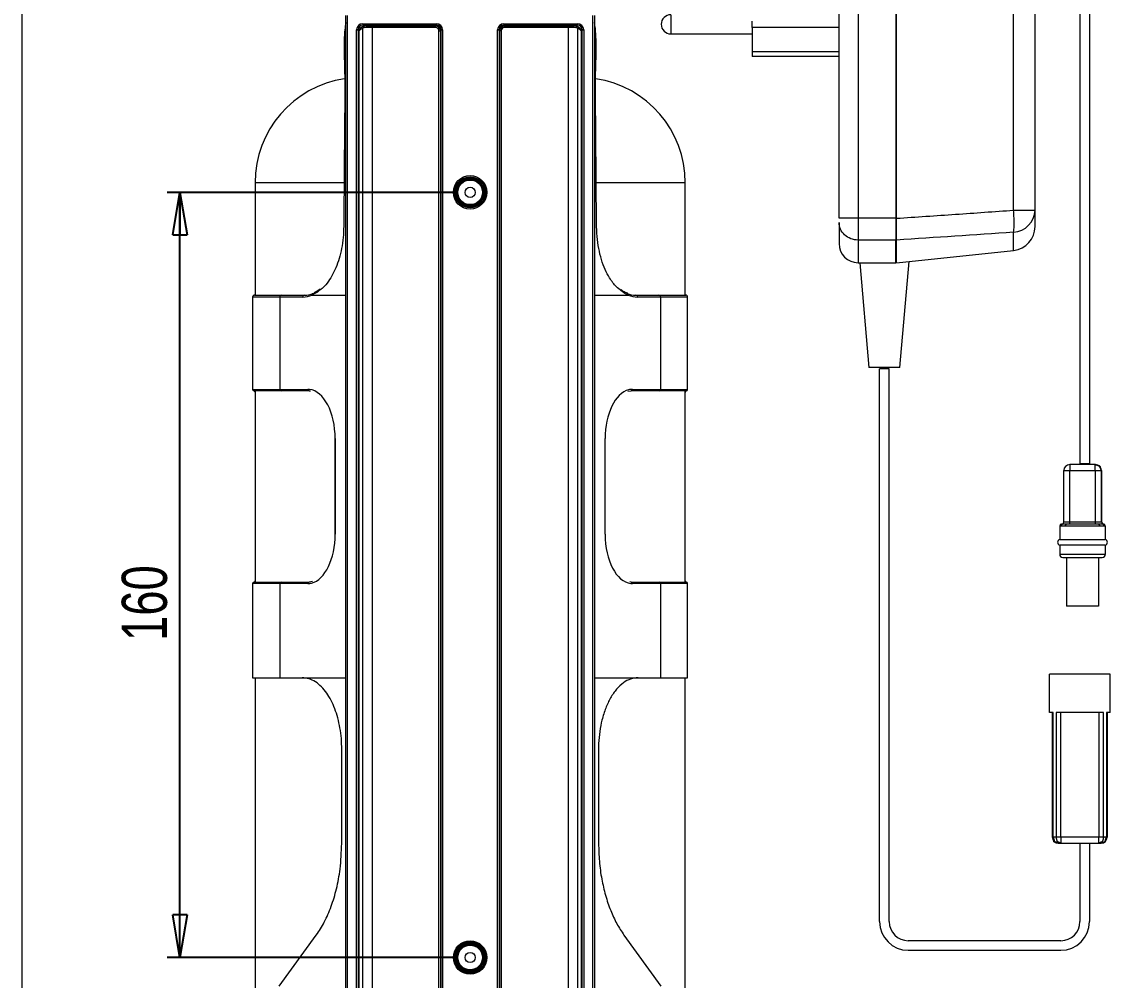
# Model space of a CAD drawing. Header units: millimetres. Extents: x 3 to 208, y 3 to 295.
# Drawn here: x 2.9 to 87.3, y 71 to 145.2 of the extents above; entities that cross this region are included whole.
import ezdxf

# ---------------------------------------------------------------- set-up
doc = ezdxf.new("R2010")
doc.units = ezdxf.units.MM
doc.layers.add('LEVEL0', color=179, linetype='Continuous')
doc.styles.add('SLDTEXTSTYLE0', font='TXT', dxfattribs={"width": 0.75})
doc.dimstyles.new('SLDDIMSTYLE1', dxfattribs={"dimtxt": 3.5, "dimasz": 3.302, "dimexe": 0, "dimexo": 0.0625, "dimgap": 0.875, "dimtad": 1, "dimdec": 0, "dimlfac": 2.7, "dimrnd": 1e-09, "dimzin": 12, "dimdsep": 46, "dimtxsty": 'SLDTEXTSTYLE0', "dimblk1": 'CLOSED', "dimblk2": 'CLOSED', "dimsah": 1, "dimcen": 0.09, "dimadec": 0, "dimazin": 3, "dimtfac": 1, "dimtofl": 0, "dimtmove": 0, "dimatfit": 3, "dimldrblk": 'CLOSED', "dimfxl": 0, "dimfrac": 2, "dimtolj": 1, "dimtzin": 12, "dimarcsym": 0})

# ---------------------------------------------------------------- blocks, each defined once
blk = doc.blocks.new('_CLOSED')
at = {"color": 0, "linetype": 'ByBlock', "lineweight": -2}
for p, q in [((-1, 0.166667), (0, 0)), ((-1, 0.166667), (-1, -0.166667)), ((0, 0), (-1, -0.166667)), ((0, 0), (-1, 0))]:
    blk.add_line(p, q, dxfattribs=at)
blk = doc.blocks.new('_D_7')
at = {"layer": 'LEVEL0', "color": 7}
for p, q in [((36.656, 132.027), (14.175, 132.027)), ((15.175, 72.768), (15.175, 132.027)), ((36.656, 72.768), (14.175, 72.768))]:
    blk.add_line(p, q, dxfattribs=at)
at = {"layer": 'LEVEL0', "color": 7, "xscale": 3.302, "yscale": 3.302}
for p, rotation in [((15.175, 132.027, 34.795), 90.0000000000008), ((15.175, 72.768, 34.795), 270.0000000000008)]:
    blk.add_blockref('_CLOSED', p, dxfattribs=dict(at, rotation=rotation))
at = {"layer": 'LEVEL0', "color": 7, "insert": (10.664, 97.289, 34.795), "char_height": 3.5, "attachment_point": 1, "rotation": 90, "style": 'SLDTEXTSTYLE0'}
blk.add_mtext('160', dxfattribs=at)

msp = doc.modelspace()

# ---------------------------------------------------------------- linework, layer by layer
at = {"color": 7, "linetype": 'Continuous', "lineweight": 15}
for p, q in [((66.238, 130.014), (66.238, 149.216)), ((70.645, 149.216), (70.645, 130.014)), ((70.682, 130.014), (70.682, 149.216)), ((81.423, 130.643), (81.423, 148.262)), ((28.026, 59.064), (28.026, 145.731)), ((47.286, 145.731), (47.286, 59.064)), ((59.497, 144.793), (59.497, 145.286)), ((53.201, 144.299), (59.497, 144.299)), ((59.497, 144.793), (59.497, 142.912)), ((59.497, 142.912), (59.497, 142.54)), ((66.238, 142.54), (59.497, 142.54)), ((20.989, 132.768), (20.989, 124.064)), ((54.323, 124.064), (54.323, 132.768)), ((70.645, 126.578), (70.645, 128.334)), ((70.682, 126.578), (70.682, 128.334)), ((70.682, 126.578), (79.765, 127.533)), ((67.719, 126.578), (70.645, 126.578)), ((67.843, 126.578), (68.553, 118.465)), ((70.645, 126.763), (70.682, 126.763)), ((70.96, 118.465), (71.679, 126.683)), ((20.952, 124.064), (23.039, 124.064)), ((23.039, 124.064), (24.816, 124.064)), ((25.4, 124.064), (28.026, 124.064)), ((47.286, 124.064), (49.912, 124.064)), ((50.497, 124.064), (52.273, 124.064)), ((52.273, 124.064), (54.36, 124.064)), ((20.804, 123.916), (20.804, 116.768)), ((54.508, 116.768), (54.508, 123.916)), ((70.96, 118.465), (68.553, 118.465)), ((23.007, 116.657), (20.915, 116.657)), ((20.989, 116.657), (20.989, 101.842)), ((25.183, 116.657), (23.007, 116.657)), ((25.183, 116.657), (25.295, 116.648)), ((49.866, 116.623), (50.129, 116.657)), ((52.305, 116.657), (50.129, 116.657)), ((54.397, 116.657), (52.305, 116.657)), ((54.323, 101.842), (54.323, 116.657)), ((27.182, 112.953), (27.182, 105.546)), ((27.182, 112.953), (27.196, 112.953)), ((48.13, 112.953), (48.116, 112.953)), ((48.13, 105.546), (48.13, 112.953)), ((27.182, 105.546), (27.196, 105.546)), ((48.116, 105.546), (48.13, 105.546)), ((20.804, 101.731), (20.804, 94.43)), ((20.915, 101.842), (23.007, 101.842)), ((23.007, 101.842), (25.183, 101.842)), ((25.446, 101.876), (25.183, 101.842)), ((50.129, 101.842), (50.017, 101.851)), ((50.129, 101.842), (52.305, 101.842)), ((52.305, 101.842), (54.397, 101.842)), ((54.508, 94.43), (54.508, 101.731)), ((20.989, 94.435), (20.989, 69.805)), ((22.91, 94.435), (24.646, 94.435)), ((50.666, 94.435), (52.403, 94.435)), ((54.323, 69.805), (54.323, 94.435)), ((27.705, 81.596), (27.713, 88.879)), ((47.599, 88.879), (47.607, 81.596)), ((22.868, 70.546), (25.738, 74.503)), ((49.574, 74.503), (52.444, 70.546))]:
    msp.add_line(p, q, dxfattribs=at)
at = {"color": 8, "linetype": 'Continuous', "lineweight": 0}
for p, q in [((67.719, 149.216), (67.719, 130.014)), ((79.765, 130.643), (79.765, 148.262)), ((28.138, 145.731), (28.138, 59.064)), ((29.333, 145.083), (35.053, 145.083)), ((29.333, 145.083), (29.333, 144.974)), ((35.053, 145.083), (35.053, 144.974)), ((40.259, 145.083), (45.979, 145.083)), ((40.259, 145.083), (40.259, 144.974)), ((45.979, 145.083), (45.979, 144.974)), ((47.175, 59.064), (47.175, 145.731)), ((53.201, 145.78), (53.201, 144.299)), ((28.859, 63.149), (28.859, 144.609)), ((28.859, 144.609), (28.969, 144.609)), ((28.969, 144.609), (28.969, 63.149)), ((29.054, 144.524), (28.969, 144.609)), ((29.054, 63.235), (29.054, 144.524)), ((29.312, 144.712), (29.312, 63.046)), ((35.053, 144.974), (29.333, 144.974)), ((29.333, 144.974), (29.418, 144.889)), ((30.063, 144.908), (34.987, 144.908)), ((30.063, 144.799), (30.063, 144.908)), ((34.987, 144.799), (30.063, 144.799)), ((30.063, 144.799), (30.063, 62.959)), ((34.987, 144.908), (35.053, 144.974)), ((34.987, 144.799), (34.987, 144.908)), ((35.243, 63.214), (35.243, 144.544)), ((35.243, 144.544), (35.352, 144.544)), ((35.418, 144.609), (35.352, 144.544)), ((35.352, 144.544), (35.352, 63.214)), ((35.418, 63.149), (35.418, 144.609)), ((35.418, 144.609), (35.527, 144.609)), ((35.527, 144.609), (35.527, 63.149)), ((39.785, 63.149), (39.785, 144.609)), ((39.785, 144.609), (39.894, 144.609)), ((39.894, 144.609), (39.894, 63.149)), ((39.96, 144.544), (39.894, 144.609)), ((39.96, 63.214), (39.96, 144.544)), ((40.069, 144.544), (39.96, 144.544)), ((40.069, 144.544), (40.069, 63.214)), ((45.979, 144.974), (40.259, 144.974)), ((40.259, 144.974), (40.325, 144.908)), ((40.325, 144.908), (45.249, 144.908)), ((40.325, 144.799), (40.325, 144.908)), ((45.249, 144.799), (40.325, 144.799)), ((45.249, 144.799), (45.249, 144.908)), ((45.249, 144.799), (45.249, 62.959)), ((45.894, 144.889), (45.979, 144.974)), ((46, 63.046), (46, 144.712)), ((46.344, 144.609), (46.258, 144.524)), ((46.258, 144.524), (46.258, 63.235)), ((46.344, 63.149), (46.344, 144.609)), ((46.344, 144.609), (46.453, 144.609)), ((46.453, 144.609), (46.453, 63.149)), ((66.238, 144.793), (59.497, 144.793)), ((66.238, 142.912), (59.497, 142.912)), ((27.854, 132.768), (20.989, 132.768)), ((54.323, 132.768), (47.46, 132.768)), ((70.645, 130.014), (67.719, 130.014)), ((70.645, 130.02), (70.682, 130.02)), ((79.765, 130.643), (81.423, 130.643)), ((70.645, 128.334), (67.719, 128.334)), ((67.719, 128.334), (67.719, 126.578)), ((70.645, 128.5), (70.682, 128.5)), ((79.765, 127.533), (79.765, 128.938)), ((22.91, 123.916), (20.804, 123.916)), ((22.91, 123.916), (22.91, 116.768)), ((24.686, 123.916), (22.91, 123.916)), ((52.403, 123.916), (50.626, 123.916)), ((52.403, 123.916), (52.403, 116.768)), ((54.508, 123.916), (52.403, 123.916)), ((20.804, 116.768), (22.91, 116.768)), ((22.91, 116.768), (25.086, 116.768)), ((50.226, 116.768), (52.403, 116.768)), ((52.403, 116.768), (54.508, 116.768)), ((27.196, 112.953), (27.196, 105.546)), ((48.116, 105.546), (48.116, 112.953)), ((22.91, 101.731), (20.804, 101.731)), ((22.91, 101.731), (22.91, 94.435)), ((25.086, 101.731), (22.91, 101.731)), ((52.403, 101.731), (50.226, 101.731)), ((52.403, 101.731), (52.403, 94.435)), ((54.508, 101.731), (52.403, 101.731)), ((24.646, 94.435), (28.026, 94.435)), ((47.286, 94.435), (50.666, 94.435))]:
    msp.add_line(p, q, dxfattribs=at)
at = {"color": 179, "linetype": 'Continuous', "lineweight": 15}
for p, q in [((86.093, 110.944), (84.117, 110.944)), ((83.647, 106.476), (83.647, 110.474)), ((86.563, 106.476), (86.563, 110.474)), ((86.563, 110.474), (86.563, 106.476)), ((83.506, 106.335), (83.482, 106.335)), ((83.529, 106.337), (83.506, 106.335)), ((85.22, 106.335), (83.839, 106.335)), ((86.372, 106.335), (85.22, 106.335)), ((86.563, 106.476), (86.681, 106.337)), ((86.563, 106.476), (86.681, 106.337)), ((86.704, 106.335), (86.681, 106.337)), ((86.681, 106.337), (86.704, 106.335)), ((86.728, 106.335), (86.704, 106.335)), ((83.341, 106.194), (83.341, 105.148)), ((86.869, 106.194), (86.869, 105.148)), ((83.341, 105.148), (86.869, 105.148)), ((86.869, 104.699), (83.341, 104.699)), ((83.341, 104.699), (83.341, 103.983)), ((86.869, 104.699), (86.869, 103.983)), ((83.576, 103.748), (85.213, 103.748)), ((83.859, 103.748), (83.859, 99.985)), ((85.213, 103.748), (86.634, 103.748)), ((86.352, 103.748), (86.352, 99.985)), ((86.352, 99.985), (83.859, 99.985)), ((87.252, 94.699), (82.548, 94.699)), ((82.548, 91.735), (82.548, 94.699)), ((87.252, 91.735), (87.252, 94.699)), ((82.835, 91.735), (82.548, 91.735)), ((82.778, 82.093), (82.778, 91.735)), ((82.778, 91.735), (82.778, 82.093)), ((86.736, 91.735), (83.064, 91.735)), ((87.252, 91.735), (86.951, 91.735)), ((87.011, 91.735), (87.011, 82.093)), ((83.248, 81.622), (83.431, 81.622)), ((83.431, 81.622), (86.369, 81.622)), ((86.369, 81.622), (86.541, 81.622))]:
    msp.add_line(p, q, dxfattribs=at)
at = {"color": 196, "linetype": 'Continuous', "lineweight": 0}
for p, q in [((84.117, 110.944), (84.117, 110.474)), ((86.093, 110.474), (86.093, 110.944)), ((83.647, 110.474), (84.117, 110.474)), ((84.117, 110.474), (86.093, 110.474)), ((84.117, 106.476), (84.117, 110.474)), ((86.093, 110.474), (86.563, 110.474)), ((86.093, 110.474), (86.093, 106.476)), ((83.506, 106.335), (83.367, 106.194)), ((83.529, 106.337), (83.417, 106.197)), ((83.839, 106.335), (83.529, 106.337)), ((84.117, 106.476), (83.647, 106.476)), ((83.839, 106.335), (83.729, 106.194)), ((84.117, 106.335), (84.117, 106.476)), ((86.093, 106.476), (84.117, 106.476)), ((86.093, 106.476), (86.093, 106.335)), ((86.563, 106.476), (86.093, 106.476)), ((86.681, 106.337), (86.372, 106.335)), ((86.482, 106.194), (86.372, 106.335)), ((86.681, 106.337), (86.793, 106.197)), ((86.704, 106.335), (86.843, 106.194)), ((83.341, 106.194), (83.367, 106.194)), ((83.367, 106.194), (83.417, 106.197)), ((83.417, 106.197), (83.729, 106.194)), ((83.729, 106.194), (85.23, 106.194)), ((85.23, 106.194), (86.482, 106.194)), ((86.482, 106.194), (86.793, 106.197)), ((86.793, 106.197), (86.843, 106.194)), ((86.843, 106.194), (86.869, 106.194)), ((85.23, 103.983), (83.341, 103.983)), ((86.869, 103.983), (85.23, 103.983)), ((82.835, 82.093), (82.835, 91.735)), ((83.064, 91.735), (83.064, 82.093)), ((83.431, 82.093), (83.431, 91.735)), ((86.369, 91.735), (86.369, 82.093)), ((86.736, 82.093), (86.736, 91.735)), ((86.951, 91.735), (86.951, 82.093)), ((82.835, 82.093), (82.778, 82.093)), ((83.064, 82.093), (82.835, 82.093)), ((83.431, 82.093), (83.064, 82.093)), ((83.431, 82.093), (83.431, 81.622)), ((86.369, 82.093), (83.431, 82.093)), ((86.369, 81.622), (86.369, 82.093)), ((86.736, 82.093), (86.369, 82.093)), ((86.951, 82.093), (86.736, 82.093)), ((87.011, 82.093), (86.951, 82.093))]:
    msp.add_line(p, q, dxfattribs=at)
at = {"color": 7, "linetype": 'Continuous', "lineweight": 15, "flags": 128}
msp.add_lwpolyline([(47.286, 145.175), (47.286, 145.175), (47.286, 145.175)], dxfattribs=at)
at = {"color": 7, "linetype": 'Continuous', "lineweight": 15}
for centre, radius in [((37.656, 132.027), 1.296), ((37.656, 132.027), 1.203), ((37.656, 132.027), 1.182), ((37.656, 132.027), 1.106), ((37.656, 132.027), 1.085), ((37.656, 132.027), 1.009), ((37.656, 132.027), 0.988), ((37.656, 72.768), 1.296), ((37.656, 72.768), 1.203), ((37.656, 72.768), 1.182), ((37.656, 72.768), 1.106), ((37.656, 72.768), 1.085), ((37.656, 72.768), 1.009), ((37.656, 72.768), 0.988)]:
    msp.add_circle(centre, radius, dxfattribs=at)
at = {"color": 8, "linetype": 'Continuous', "lineweight": 0}
for centre, radius in [((37.656, 132.027), 0.953), ((37.656, 132.027), 0.398), ((37.656, 72.768), 0.953), ((37.656, 72.768), 0.398)]:
    msp.add_circle(centre, radius, dxfattribs=at)
at = {"color": 7, "linetype": 'Continuous', "lineweight": 15}
for centre, radius, start, end in [((27.915, 145.187), 0.111, 348.52675, 359.99825), ((47.397, 145.187), 0.111, 180.00175, 191.47325), ((53.201, 145.04), 0.741, 90, 180), ((53.201, 145.04), 0.741, 180, 270), ((29.138, 132.768), 8.148, 98.49773, 180), ((46.175, 132.768), 8.148, 0, 81.5027), ((79.571, 129.374), 1.852, 276, 0), ((67.719, 128.06), 1.481, 180, 270), ((20.952, 123.916), 0.148, 90, 180), ((54.36, 123.916), 0.148, 0, 90), ((20.915, 116.768), 0.111, 180, 270), ((54.397, 116.768), 0.111, 270, 0), ((20.915, 101.731), 0.111, 90, 180), ((54.397, 101.731), 0.111, 0, 90)]:
    msp.add_arc(centre, radius, start, end, dxfattribs=at)
at = {"color": 8, "linetype": 'Continuous', "lineweight": 0}
for centre, radius, start, end in [((29.14, 144.598), 0.206, 33.53371, 73.56345), ((29.305, 144.791), 0.15, 355.85653, 41.06646), ((46.007, 144.791), 0.15, 138.93354, 184.14347), ((46.172, 144.598), 0.206, 106.43655, 146.46629), ((79.648, 130.711), 1.777, 273.78556, 357.83022), ((23.049, 123.925), 0.14, 94.0667, 183.55843), ((24.826, 123.925), 0.14, 94.06646, 183.55867), ((50.487, 123.925), 0.14, 356.44133, 85.93354), ((52.263, 123.925), 0.14, 356.44157, 85.9333), ((23.014, 116.761), 0.105, 176.44486, 265.92699), ((25.19, 116.761), 0.105, 176.44482, 265.92784), ((50.122, 116.761), 0.105, 274.07216, 3.55518), ((52.298, 116.761), 0.105, 274.07301, 3.55514), ((23.014, 101.737), 0.105, 94.06357, 183.55894), ((25.19, 101.737), 0.105, 94.06273, 183.55897), ((50.122, 101.737), 0.105, 356.44103, 85.93727), ((52.298, 101.737), 0.105, 356.44106, 85.93643)]:
    msp.add_arc(centre, radius, start, end, dxfattribs=at)
at = {"color": 179, "linetype": 'Continuous', "lineweight": 15}
for centre, radius, start, end in [((84.117, 110.474), 0.47, 90, 180), ((86.093, 110.474), 0.47, 0, 90), ((83.482, 106.194), 0.141, 90, 180), ((83.506, 106.476), 0.141, 279.41178, 0), ((86.728, 106.194), 0.141, 0, 90), ((83.412, 104.924), 0.235, 107.4576, 252.5424), ((86.798, 104.924), 0.235, 287.4576, 72.5424), ((83.576, 103.983), 0.235, 180, 270), ((86.634, 103.983), 0.235, 270, 0), ((83.248, 82.093), 0.47, 180, 270), ((86.541, 82.093), 0.47, 270, 359.99998)]:
    msp.add_arc(centre, radius, start, end, dxfattribs=at)
at = {"color": 8, "linetype": 'Continuous', "lineweight": 0}
for centre, major_axis, ratio, start_param, end_param in [((29.348, 144.595), (-0.351, 0.351), 0.970288, 5.512866, 7.053504), ((35.038, 144.595), (-0.351, -0.351), 0.970288, 2.371274, 3.911912), ((40.274, 144.595), (-0.351, 0.351), 0.970288, 5.512866, 7.053504), ((45.964, 144.595), (-0.351, -0.351), 0.970288, 2.371274, 3.911912), ((29.348, 144.595), (0.275, -0.275), 0.953541, 2.371274, 3.911912), ((30.063, 144.562), (1.963, 0), 0.176327, 1.570796, 1.905794), ((30.063, 144.453), (1.852, 0), 0.186907, 1.570796, 1.905794), ((34.979, 144.536), (0.265, 0.265), 0.987633, 5.512866, 7.053504), ((34.979, 144.536), (-0.189, -0.189), 0.970288, 2.371274, 3.911912), ((35.038, 144.595), (0.275, 0.275), 0.953541, 5.512866, 7.053504), ((40.274, 144.595), (-0.275, 0.275), 0.953541, 5.512866, 7.053504), ((40.333, 144.536), (0.265, -0.265), 0.987633, 2.371274, 3.911912), ((40.333, 144.536), (-0.189, 0.189), 0.970288, 5.512866, 7.053504), ((45.249, 144.562), (1.963, 0), 0.176327, 1.235799, 1.570796), ((45.249, 144.453), (1.852, 0), 0.186907, 1.235799, 1.570796), ((45.964, 144.595), (0.275, 0.275), 0.953541, 5.512866, 7.053504), ((24.686, 129.62), (0, 5.704), 0.55311, 3.141593, 3.37001), ((50.626, 129.62), (0, 5.704), 0.55311, 2.913175, 3.141593), ((25.086, 112.953), (0, 3.815), 0.55311, 6.221875, 6.283185), ((50.226, 112.953), (0, 3.815), 0.55311, 0, 0.137064), ((25.086, 105.546), (0, 3.815), 0.55311, 3.141593, 3.278656), ((50.226, 105.546), (0, 3.815), 0.55311, 3.080283, 3.141593)]:
    msp.add_ellipse(centre, major_axis=major_axis, ratio=ratio, start_param=start_param, end_param=end_param, dxfattribs=at)
at = {"color": 7, "linetype": 'Continuous', "lineweight": 15}
for centre, major_axis, ratio, start_param, end_param in [((24.816, 129.62), (0, 5.556), 0.56786, 3.141593, 3.366217), ((50.497, 129.62), (0, 5.556), 0.56786, 2.916969, 3.141593), ((25.086, 112.953), (0, 3.815), 0.55311, 4.712389, 6.221875), ((50.226, 112.953), (0, 3.815), 0.55311, 0.137064, 1.570796), ((25.086, 105.546), (0, 3.815), 0.55311, 3.278656, 4.712389), ((50.226, 105.546), (0, 3.815), 0.55311, 1.570796, 3.080283)]:
    msp.add_ellipse(centre, major_axis=major_axis, ratio=ratio, start_param=start_param, end_param=end_param, dxfattribs=at)
for points, knots in [([(28.024, 145.164), (27.996, 144.997), (27.949, 144.723), (27.904, 144.05), (27.889, 143.375), (27.897, 142.592), (27.919, 141.731), (27.944, 140.809), (27.953, 140.095), (27.949, 139.698), (27.949, 139.622)], [0, 0, 0, 0, 0.20072, 0.32969, 0.458656, 0.586275, 0.713896, 0.841631, 0.969349, 1, 1, 1, 1]), ([(47.364, 139.622), (47.363, 139.78), (47.36, 140.258), (47.374, 141.048), (47.4, 141.957), (47.419, 142.799), (47.422, 143.558), (47.4, 144.203), (47.354, 144.79), (47.312, 145.029), (47.288, 145.164)], [0, 0, 0, 0, 0.063317, 0.190886, 0.318469, 0.446249, 0.574027, 0.702831, 0.83164, 1, 1, 1, 1]), ([(27.949, 139.622), (27.948, 139.523), (27.942, 139.029), (27.921, 136.955), (27.894, 133.72), (27.877, 130.88), (27.869, 129.621)], [0, 0, 0, 0, 0.0296259, 0.1481303, 0.622149, 1, 1, 1, 1]), ([(47.443, 129.621), (47.443, 129.72), (47.44, 130.213), (47.427, 132.287), (47.405, 135.522), (47.376, 138.362), (47.364, 139.622)], [0, 0, 0, 0, 0.0296261, 0.1481295, 0.6221477, 1, 1, 1, 1]), ([(70.645, 130.014), (70.645, 129.773), (70.645, 129.535), (70.645, 129.091), (70.645, 128.889), (70.645, 128.557), (70.645, 128.427), (70.645, 128.334)], [0, 0, 0, 0, 1.954952, 1.954952, 3.900414, 3.900414, 5.74637, 5.74637, 5.74637, 5.74637]), ([(70.682, 128.334), (70.682, 128.407), (70.682, 128.501), (70.682, 128.673), (70.682, 128.736), (70.682, 128.868), (70.682, 128.938), (70.682, 129.086), (70.682, 129.164), (70.682, 129.325), (70.682, 129.407), (70.682, 129.659), (70.682, 129.836), (70.682, 130.014)], [0, 0, 0, 0, 0.25, 0.25, 0.375, 0.375, 0.5, 0.5, 0.625, 0.625, 0.75, 0.75, 1, 1, 1, 1]), ([(27.869, 129.621), (27.861, 129.327), (27.845, 128.74), (27.739, 127.885), (27.568, 127.082), (27.332, 126.343), (27.034, 125.685), (26.67, 125.104), (26.319, 124.68), (26.077, 124.501), (25.992, 124.438)], [0, 0, 0, 0, 0.127988, 0.255972, 0.383659, 0.511394, 0.642737, 0.774145, 0.921083, 1, 1, 1, 1]), ([(49.37, 124.408), (49.24, 124.504), (48.915, 124.745), (48.49, 125.314), (48.106, 126.034), (47.818, 126.805), (47.609, 127.672), (47.472, 128.62), (47.453, 129.283), (47.443, 129.621)], [0, 0, 0, 0, 0.1190502, 0.2989093, 0.4376444, 0.5762926, 0.7156855, 0.855033, 1, 1, 1, 1]), ([(25.388, 124.069), (25.389, 124.085), (25.391, 124.118), (25.412, 124.159), (25.443, 124.19), (25.477, 124.203), (25.503, 124.205), (25.514, 124.204), (25.518, 124.204)], [0, 0, 0, 0, 0.208831, 0.41766, 0.626486, 0.835331, 0.945231, 1, 1, 1, 1]), ([(25.388, 124.069), (25.388, 124.069), (25.389, 124.068), (25.389, 124.067), (25.39, 124.066), (25.394, 124.065), (25.398, 124.064), (25.4, 124.064)], [0, 0, 0, 0, 0.027227, 0.062703, 0.129262, 0.417628, 1, 1, 1, 1]), ([(26.032, 124.54), (25.934, 124.462), (25.777, 124.336), (25.614, 124.273), (25.554, 124.249)], [0, 0, 0, 0, 0.626978, 1, 1, 1, 1]), ([(49.85, 124.206), (49.73, 124.253), (49.553, 124.322), (49.382, 124.463), (49.327, 124.508)], [0, 0, 0, 0, 0.677461, 1, 1, 1, 1]), ([(49.924, 124.069), (49.923, 124.085), (49.921, 124.118), (49.901, 124.159), (49.869, 124.19), (49.835, 124.203), (49.809, 124.205), (49.798, 124.204), (49.794, 124.204)], [0, 0, 0, 0, 0.208831, 0.41766, 0.626486, 0.835331, 0.945231, 1, 1, 1, 1]), ([(49.912, 124.064), (49.913, 124.064), (49.915, 124.064), (49.918, 124.065), (49.92, 124.065), (49.922, 124.066), (49.923, 124.067), (49.923, 124.067), (49.924, 124.068), (49.924, 124.069), (49.924, 124.069)], [0, 0, 0, 0, 0.32149, 0.539246, 0.687557, 0.789539, 0.890018, 0.932918, 0.9762, 1, 1, 1, 1]), ([(20.918, 116.666), (20.928, 116.653), (20.945, 116.63), (20.976, 116.561), (20.989, 116.53)], [0, 0, 0, 0, 0.5602379, 1, 1, 1, 1]), ([(54.323, 116.532), (54.327, 116.542), (54.356, 116.616), (54.374, 116.64), (54.389, 116.66)], [0, 0, 0, 0, 0.145226, 1, 1, 1, 1]), ([(20.989, 101.968), (20.974, 101.933), (20.943, 101.858), (20.903, 101.822), (20.917, 101.829), (20.918, 101.83)], [0, 0, 0, 0, 0.449696, 0.935897, 1, 1, 1, 1]), ([(54.391, 101.833), (54.393, 101.832), (54.399, 101.828), (54.365, 101.871), (54.336, 101.938), (54.323, 101.968)], [0, 0, 0, 0, 0.191708, 0.638086, 1, 1, 1, 1]), ([(20.804, 94.435), (20.822, 94.435), (20.856, 94.435), (21.128, 94.435), (21.554, 94.435), (22.134, 94.435), (22.651, 94.435), (22.91, 94.435)], [0, 0, 0, 0, 0.2054781, 0.4041087, 0.6027392, 0.8013697, 1, 1, 1, 1]), ([(27.713, 88.879), (27.706, 89.163), (27.692, 89.73), (27.582, 90.554), (27.41, 91.329), (27.177, 92.049), (26.888, 92.695), (26.538, 93.278), (26.135, 93.762), (25.672, 94.14), (25.173, 94.387), (24.822, 94.419), (24.646, 94.435)], [0, 0, 0, 0, 0.0909008, 0.181823, 0.2724849, 0.3631848, 0.4584921, 0.5538407, 0.6605209, 0.7672409, 0.8836113, 1, 1, 1, 1]), ([(50.666, 94.435), (50.473, 94.415), (50.089, 94.377), (49.527, 94.072), (48.999, 93.582), (48.533, 92.916), (48.148, 92.102), (47.865, 91.217), (47.684, 90.282), (47.607, 89.503), (47.601, 89.032), (47.599, 88.879)], [0, 0, 0, 0, 0.127615, 0.255199, 0.383258, 0.511223, 0.629102, 0.746872, 0.848904, 0.950888, 1, 1, 1, 1]), ([(52.403, 94.435), (52.661, 94.435), (53.178, 94.435), (53.758, 94.435), (54.184, 94.435), (54.456, 94.435), (54.49, 94.435), (54.508, 94.435)], [0, 0, 0, 0, 0.1986303, 0.3972608, 0.5958913, 0.7945219, 1, 1, 1, 1]), ([(25.738, 74.503), (25.95, 74.828), (26.379, 75.485), (26.906, 76.703), (27.324, 78.086), (27.636, 79.723), (27.681, 80.931), (27.705, 81.596)], [0, 0, 0, 0, 0.187581, 0.380073, 0.567841, 0.762197, 1, 1, 1, 1]), ([(47.607, 81.596), (47.619, 81.135), (47.643, 80.199), (47.834, 78.845), (48.131, 77.559), (48.529, 76.402), (49.009, 75.359), (49.384, 74.791), (49.574, 74.503)], [0, 0, 0, 0, 0.1649331, 0.3349516, 0.499823, 0.669069, 0.8328686, 1, 1, 1, 1])]:
    msp.add_open_spline(points, degree=3, knots=knots, dxfattribs=at)
at = {"color": 8, "linetype": 'Continuous', "lineweight": 0}
for points, knots in [([(28.026, 145.174), (28.026, 145.172), (28.026, 145.169), (28.025, 145.166), (28.024, 145.164)], [0, 0, 0, 0, 0.414905, 1, 1, 1, 1]), ([(47.288, 145.164), (47.287, 145.166), (47.286, 145.169), (47.286, 145.172), (47.286, 145.174)], [0, 0, 0, 0, 0.585095, 1, 1, 1, 1]), ([(29.054, 144.524), (29.054, 144.524), (29.055, 144.527), (29.055, 144.534), (29.058, 144.557), (29.07, 144.612), (29.103, 144.685), (29.153, 144.752), (29.186, 144.784), (29.199, 144.796)], [0, 0, 0, 0, 0.007244, 0.025184, 0.074188, 0.234071, 0.581899, 0.837144, 1, 1, 1, 1]), ([(29.312, 144.712), (29.29, 144.704), (29.246, 144.686), (29.193, 144.66), (29.142, 144.629), (29.106, 144.602), (29.071, 144.564), (29.058, 144.54), (29.054, 144.524), (29.054, 144.524)], [0, 0, 0, 0, 0.185241, 0.383009, 0.448083, 0.676024, 0.781921, 0.994679, 1, 1, 1, 1]), ([(29.199, 144.796), (29.232, 144.822), (29.298, 144.872), (29.379, 144.884), (29.418, 144.889)], [0, 0, 0, 0, 0.512984, 1, 1, 1, 1]), ([(29.455, 144.78), (29.429, 144.775), (29.375, 144.766), (29.333, 144.731), (29.312, 144.712)], [0, 0, 0, 0, 0.481536, 1, 1, 1, 1]), ([(46, 144.712), (45.979, 144.73), (45.938, 144.766), (45.884, 144.775), (45.857, 144.78)], [0, 0, 0, 0, 0.502507, 1, 1, 1, 1]), ([(45.894, 144.889), (45.935, 144.883), (46.016, 144.871), (46.081, 144.821), (46.114, 144.796)], [0, 0, 0, 0, 0.503006, 1, 1, 1, 1]), ([(46.258, 144.524), (46.258, 144.524), (46.254, 144.54), (46.241, 144.564), (46.206, 144.602), (46.17, 144.629), (46.119, 144.66), (46.066, 144.686), (46.022, 144.704), (46, 144.712)], [0, 0, 0, 0, 0.005321, 0.218079, 0.323976, 0.551917, 0.616991, 0.814759, 1, 1, 1, 1]), ([(46.114, 144.796), (46.126, 144.784), (46.159, 144.752), (46.209, 144.685), (46.242, 144.612), (46.254, 144.557), (46.257, 144.534), (46.258, 144.527), (46.258, 144.524), (46.258, 144.524)], [0, 0, 0, 0, 0.162856, 0.418101, 0.765929, 0.925812, 0.974816, 0.992756, 1, 1, 1, 1]), ([(67.719, 130.014), (67.492, 130.014), (67.209, 130.014), (66.731, 130.014), (66.354, 130.014), (66.238, 130.014), (66.238, 130.014)], [0, 0, 0, 0, 0.292971, 0.365628, 0.707047, 1, 1, 1, 1]), ([(67.719, 130.014), (67.719, 129.773), (67.719, 129.535), (67.719, 129.091), (67.719, 128.889), (67.719, 128.557), (67.719, 128.427), (67.719, 128.334)], [0, 0, 0, 0, 1.954952, 1.954952, 3.900414, 3.900414, 5.74637, 5.74637, 5.74637, 5.74637]), ([(70.682, 130.014), (72.211, 130.118), (75.239, 130.325), (78.266, 130.538), (79.765, 130.643)], [0, 0, 0, 0, 0.5048246, 1, 1, 1, 1]), ([(79.765, 128.938), (79.786, 129.053), (79.817, 129.498), (79.794, 130.219), (79.765, 130.643)], [0, 0, 0, 0, 0.414449, 1, 1, 1, 1]), ([(67.719, 128.334), (67.326, 128.334), (66.95, 128.476), (66.394, 128.983), (66.238, 129.327), (66.238, 129.685)], [0, 0, 0, 0, 0.5, 0.5, 1, 1, 1, 1]), ([(25.992, 124.438), (25.92, 124.378), (25.726, 124.213), (25.519, 124.125), (25.388, 124.069)], [0, 0, 0, 0, 0.367985, 1, 1, 1, 1]), ([(49.924, 124.069), (49.803, 124.118), (49.613, 124.196), (49.434, 124.352), (49.37, 124.408)], [0, 0, 0, 0, 0.635853, 1, 1, 1, 1])]:
    msp.add_open_spline(points, degree=3, knots=knots, dxfattribs=at)
at = {"color": 7, "linetype": 'Continuous', "lineweight": 15}
for points in [[(81.423, 129.374), (81.423, 129.374), (81.423, 129.805), (81.423, 130.643)], [(66.238, 129.685), (66.238, 128.614), (66.238, 128.06), (66.238, 128.06)]]:
    msp.add_open_spline(points, degree=3, dxfattribs=at)
at = {"color": 8, "linetype": 'Continuous', "lineweight": 0}
msp.add_open_spline([(79.765, 128.938), (76.737, 128.728), (73.71, 128.527), (70.682, 128.334)], degree=3, dxfattribs=at)
at = {"color": 179, "linetype": 'Continuous', "lineweight": 15}
for points in [[(86.447, 110.828), (86.093, 110.944)], [(86.093, 110.944), (86.447, 110.828)], [(86.563, 110.474), (86.447, 110.828)], [(86.447, 110.828), (86.563, 110.474)], [(82.778, 82.093), (82.894, 81.739)], [(82.894, 81.739), (82.778, 82.093)], [(82.894, 81.739), (83.248, 81.622)], [(83.248, 81.622), (82.894, 81.739)]]:
    msp.add_open_spline(points, degree=1, dxfattribs=at)
at = {"color": 196, "linetype": 'Continuous', "lineweight": 0}
for points in [[(82.835, 82.093), (82.936, 81.741)], [(83.152, 81.742), (83.064, 82.093)], [(86.736, 82.093), (86.648, 81.742)], [(86.852, 81.741), (86.951, 82.093)], [(82.936, 81.741), (83.248, 81.622)], [(83.431, 81.622), (83.152, 81.742)], [(86.648, 81.742), (86.369, 81.622)], [(86.541, 81.622), (86.852, 81.741)]]:
    msp.add_open_spline(points, degree=1, dxfattribs=at)
at = {"layer": 'LEVEL0', "color": 7, "lineweight": 0}
for p, q in [((2.915, 294.537), (2.915, 2.591)), ((70.125, 118.361), (69.384, 118.361)), ((85.646, 110.992), (84.905, 110.992))]:
    msp.add_line(p, q, dxfattribs=at)
at = {"layer": 'LEVEL0', "color": 7, "lineweight": 15}
for p, q in [((84.905, 216.595), (84.905, 110.992)), ((85.646, 216.595), (85.646, 110.992)), ((69.384, 75.549), (69.384, 118.361)), ((70.125, 75.549), (70.125, 118.361)), ((84.905, 81.622), (84.905, 75.549)), ((85.646, 81.622), (85.646, 75.549)), ((83.424, 74.068), (71.606, 74.068)), ((71.606, 73.327), (83.424, 73.327))]:
    msp.add_line(p, q, dxfattribs=at)
for centre, radius, start, end in [((71.606, 75.549), 2.222, 180, 270), ((71.606, 75.549), 1.481, 180, 270), ((83.424, 75.549), 2.222, 270, 0), ((83.424, 75.549), 1.481, 270, 0)]:
    msp.add_arc(centre, radius, start, end, dxfattribs=at)

# ---------------------------------------------------------------- dimensions: what is measured, and where the dimension line sits
at = {"layer": 'LEVEL0', "color": 7}
dim = msp.add_linear_dim(base=(15.175, 132.027), p1=(37.656, 72.768), p2=(37.656, 132.027), angle=90, dimstyle='SLDDIMSTYLE1', dxfattribs=at)
dim.commit()
dim.dimension.update_dxf_attribs({"geometry": '_D_7', "text_midpoint": (15.175, 102.59), "dimtype": 160})

doc.saveas('drawing.dxf')
